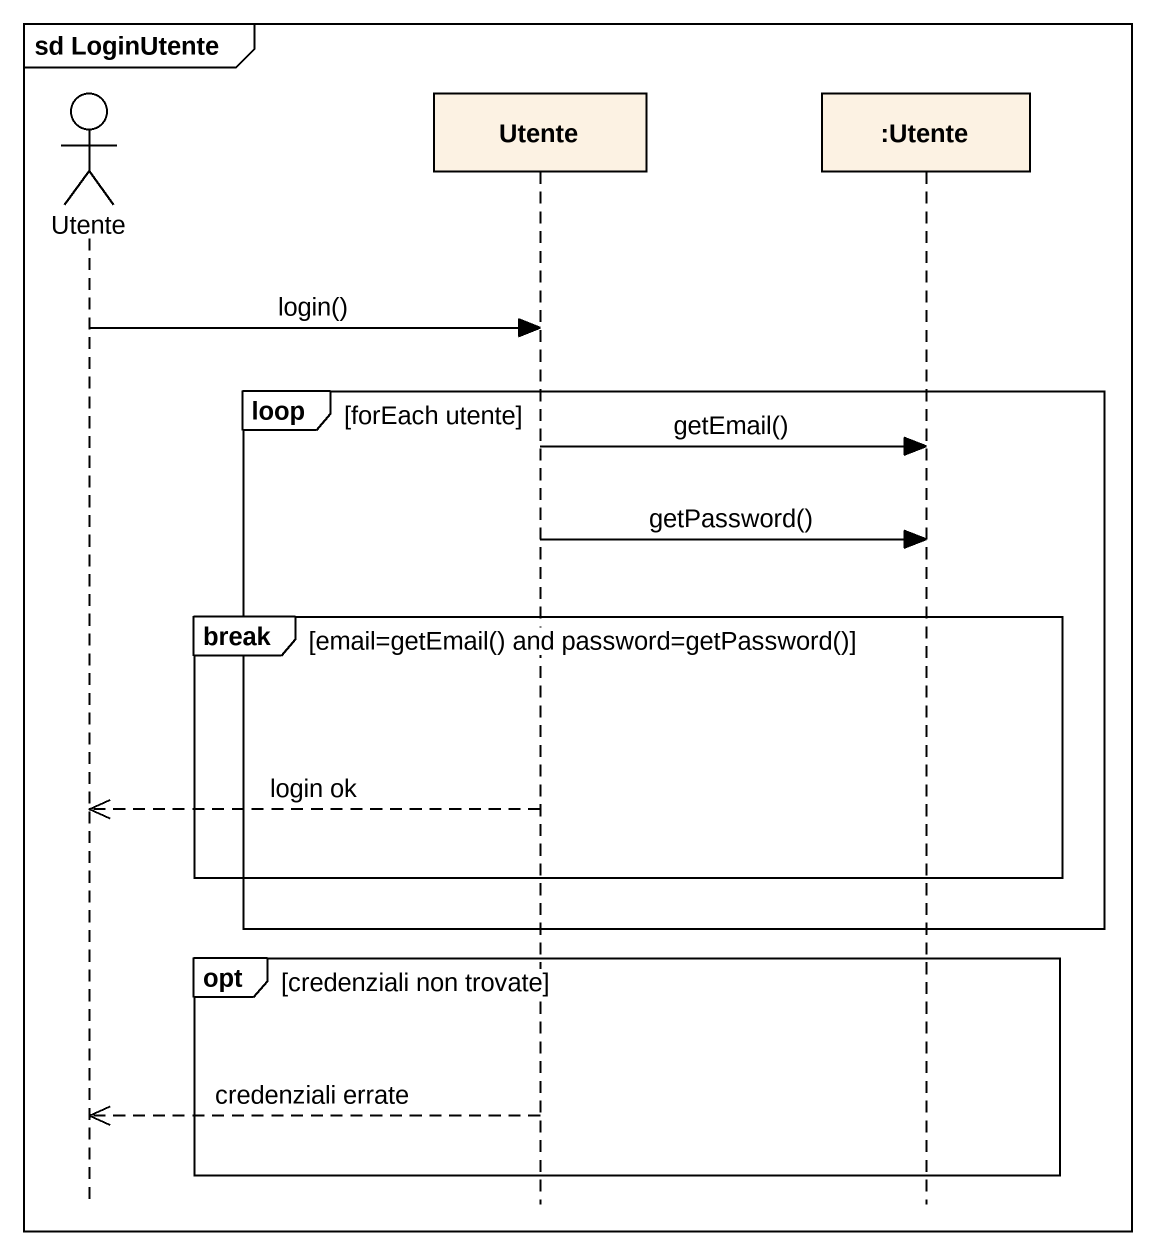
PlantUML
@startuml
mainframe sd LoginUtente
hide footbox
actor Utente
participant "Utente" as Utente_2
participant ":Utente" as Utente_3

Utente -> Utente_2 : login()
loop forEach utente
  Utente_2 -> Utente_3 : getEmail()
  Utente_2 -> Utente_3 : getPassword()
  break email=getEmail() and password=getPassword()
    Utente_2 -->> Utente : login ok
  end
end
opt credenziali non trovate
  Utente_2 -->> Utente : credenziali errate
end
@enduml
